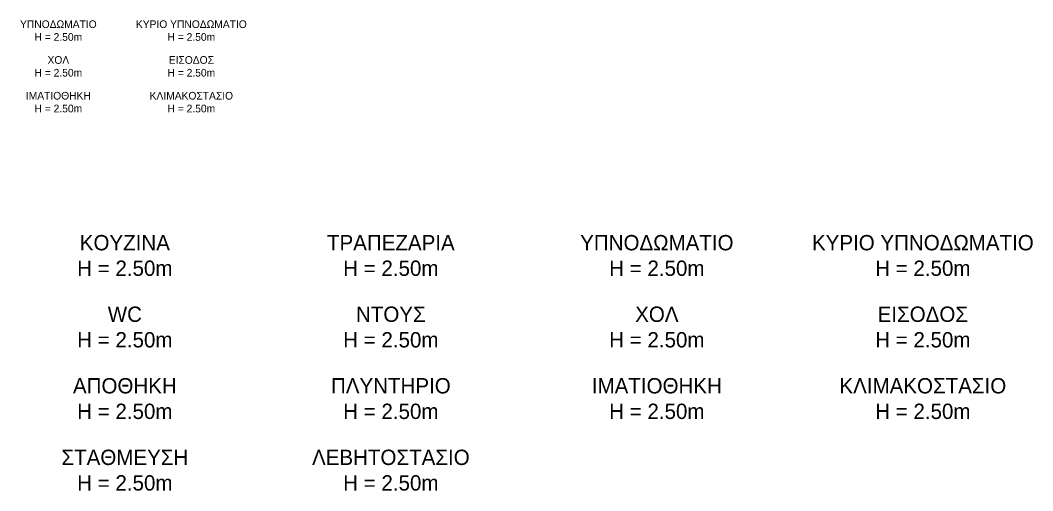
# Model space of a CAD drawing. Extents: x 0 to 269, y -106 to 0.
# Drawn here: x 229.9 to 269.49, y -28.46 to -10.05 of the extents above; entities that cross this region are included whole.
import ezdxf
from ezdxf.enums import TextEntityAlignment as Align

# ---------------------------------------------------------------- set-up
doc = ezdxf.new("R2010")
doc.units = 0
doc.layers.add('Χώροι', color=34, linetype='Continuous', lineweight=30)
doc.styles.add('KIT', font='Commissioner-Regular.ttf')

msp = doc.modelspace()

# ---------------------------------------------------------------- texts
at = {"layer": 'Χώροι', "style": 'KIT'}
for s, height, p in [('ΥΠΝΟΔΩΜΑΤΙΟ', 0.3, (231.39, -10.35)), ('ΚΥΡΙΟ ΥΠΝΟΔΩΜΑΤΙΟ', 0.3, (236.59, -10.35)), ('H = 2.50m', 0.3, (231.39, -10.85)), ('H = 2.50m', 0.3, (236.59, -10.85)), ('ΧΟΛ', 0.3, (231.39, -11.75)), ('ΕΙΣΟΔΟΣ', 0.3, (236.59, -11.75)), ('H = 2.50m', 0.3, (231.39, -12.25)), ('H = 2.50m', 0.3, (236.59, -12.25)), ('ΙΜΑΤΙΟΘΗΚΗ', 0.3, (231.39, -13.15)), ('ΚΛΙΜΑΚΟΣΤΑΣΙΟ', 0.3, (236.59, -13.15)), ('H = 2.50m', 0.3, (231.39, -13.65)), ('H = 2.50m', 0.3, (236.59, -13.65)), ('ΚΟΥΖΙΝΑ', 0.6, (233.99, -19.05)), ('ΤΡΑΠΕΖΑΡΙΑ', 0.6, (244.39, -19.05)), ('ΥΠΝΟΔΩΜΑΤΙΟ', 0.6, (254.79, -19.05)), ('ΚΥΡΙΟ ΥΠΝΟΔΩΜΑΤΙΟ', 0.6, (265.19, -19.05)), ('H = 2.50m', 0.6, (233.99, -20.05)), ('H = 2.50m', 0.6, (244.39, -20.05)), ('H = 2.50m', 0.6, (254.79, -20.05)), ('H = 2.50m', 0.6, (265.19, -20.05)), ('WC', 0.6, (233.99, -21.85)), ('ΝΤΟΥΣ', 0.6, (244.39, -21.85)), ('ΧΟΛ', 0.6, (254.79, -21.85)), ('ΕΙΣΟΔΟΣ', 0.6, (265.19, -21.85)), ('H = 2.50m', 0.6, (233.99, -22.85)), ('H = 2.50m', 0.6, (244.39, -22.85)), ('H = 2.50m', 0.6, (254.79, -22.85)), ('H = 2.50m', 0.6, (265.19, -22.85)), ('ΑΠΟΘΗΚΗ', 0.6, (233.99, -24.65)), ('ΠΛΥΝΤΗΡΙΟ', 0.6, (244.39, -24.65)), ('ΙΜΑΤΙΟΘΗΚΗ', 0.6, (254.79, -24.65)), ('ΚΛΙΜΑΚΟΣΤΑΣΙΟ', 0.6, (265.19, -24.65)), ('H = 2.50m', 0.6, (233.99, -25.65)), ('H = 2.50m', 0.6, (244.39, -25.65)), ('H = 2.50m', 0.6, (254.79, -25.65)), ('H = 2.50m', 0.6, (265.19, -25.65)), ('ΣΤΑΘΜΕΥΣΗ', 0.6, (233.99, -27.45)), ('ΛΕΒΗΤΟΣΤΑΣΙΟ', 0.6, (244.39, -27.45)), ('H = 2.50m', 0.6, (233.99, -28.45)), ('H = 2.50m', 0.6, (244.39, -28.45))]:
    msp.add_text(s, height=height, dxfattribs=at).set_placement(p, align=Align.CENTER)

doc.saveas('drawing.dxf')
